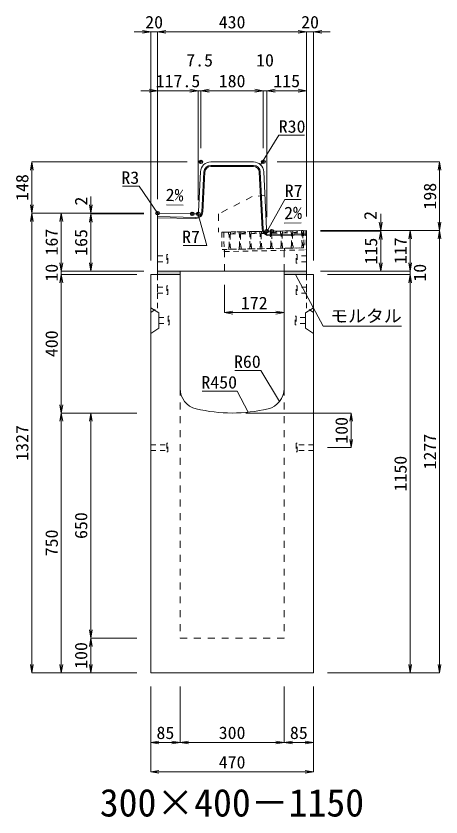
# Model space of a CAD drawing. Units: millimetres at full size. Extents: x -22536 to 51867, y -19720 to 38340.
# Drawn here: x 9276 to 10503, y 9534 to 11846 of the extents above; entities that cross this region are included whole.
import ezdxf
from ezdxf.enums import TextEntityAlignment as Align

# ---------------------------------------------------------------- set-up
doc = ezdxf.new("R2010")
doc.units = ezdxf.units.MM
doc.header["$LTSCALE"] = 20
doc.header["$PDMODE"] = 32
doc.header["$PDSIZE"] = 10
doc.linetypes.add('USER1', pattern=[2, 1, -1])
doc.linetypes.add('USER2', pattern=[1.35, 0.75, -0.6])
for name, color, linetype, lineweight in [('インサート', 3, 'USER2', 9), ('グレーチング', 7, 'USER2', 5), ('モルタル', 7, 'Continuous', 9), ('受枠', 3, 'USER2', 9), ('寸法線', 7, 'Continuous', 13), ('引出線', 4, 'Continuous', 13), ('本体', 2, 'Continuous', 13), ('目地', 132, 'Continuous', 5)]:
    doc.layers.add(name, color=color, linetype=linetype, lineweight=lineweight)
doc.layers.add('作業エリア', color=11, linetype='Continuous')
doc.layers.add('文字', color=7, linetype='Continuous')
doc.styles.add('ＭＳ 明朝', font='')
doc.styles.get('ＭＳ 明朝').set_extended_font_data('MS Mincho')

# ---------------------------------------------------------------- blocks, each defined once
blk = doc.blocks.new('open_arrow')
at = {"color": 0, "linetype": 'Continuous', "lineweight": -2}
blk.add_lwpolyline([(7.5, 1.25), (0, 0), (7.5, -1.25)], dxfattribs=at)

msp = doc.modelspace()

# ---------------------------------------------------------------- hatches: boundary and pattern name
at = {"layer": 'モルタル'}
for points in [[(9750, 11100), (9750, 11110), (9685, 11110), (9685, 11100)], [(10115, 11100), (10115, 11110), (10050, 11110), (10050, 11100)]]:
    msp.add_hatch(color=256, dxfattribs=at).paths.add_polyline_path(points)

# ---------------------------------------------------------------- linework, layer by layer
at = {"layer": 'インサート'}
for p, q in [((9685, 11153.5), (9712, 11153.5)), ((9685, 11153.5), (9685, 11136.5)), ((9715, 11157.5), (9712, 11157.5)), ((9712, 11157.5), (9712, 11132.5)), ((9715, 11132.5), (9715, 11157.5)), ((10085, 11157.5), (10088, 11157.5)), ((10085, 11132.5), (10085, 11157.5)), ((10088, 11157.5), (10088, 11132.5)), ((10115, 11153.5), (10088, 11153.5)), ((10115, 11153.5), (10115, 11136.5)), ((9685, 11136.5), (9712, 11136.5)), ((9712, 11132.5), (9715, 11132.5)), ((10088, 11132.5), (10085, 11132.5)), ((10115, 11136.5), (10088, 11136.5)), ((9685, 11063.5), (9712, 11063.5)), ((9685, 11063.5), (9685, 11046.5)), ((9715, 11067.5), (9712, 11067.5)), ((9712, 11067.5), (9712, 11042.5)), ((9715, 11042.5), (9715, 11067.5)), ((10085, 11067.5), (10088, 11067.5)), ((10085, 11042.5), (10085, 11067.5)), ((10088, 11067.5), (10088, 11042.5)), ((10115, 11063.5), (10088, 11063.5)), ((10115, 11063.5), (10115, 11046.5)), ((9685, 11046.5), (9712, 11046.5)), ((9712, 11042.5), (9715, 11042.5)), ((10088, 11042.5), (10085, 11042.5)), ((10115, 11046.5), (10088, 11046.5)), ((9688.2, 10975.5), (9715.2, 10975.5)), ((9688.2, 10975.5), (9688.2, 10958.5)), ((9718.2, 10979.5), (9715.2, 10979.5)), ((9715.2, 10979.5), (9715.2, 10954.5)), ((9718.2, 10954.5), (9718.2, 10979.5)), ((10081.8, 10979.5), (10084.8, 10979.5)), ((10081.8, 10954.5), (10081.8, 10979.5)), ((10084.8, 10979.5), (10084.8, 10954.5)), ((10111.8, 10975.5), (10084.8, 10975.5)), ((10111.8, 10975.5), (10111.8, 10958.5)), ((9688.2, 10958.5), (9715.2, 10958.5)), ((9715.2, 10954.5), (9718.2, 10954.5)), ((10084.8, 10954.5), (10081.8, 10954.5)), ((10111.8, 10958.5), (10084.8, 10958.5)), ((9665, 10608.5), (9712, 10608.5)), ((9665, 10608.5), (9665, 10591.5)), ((9665, 10591.5), (9712, 10591.5)), ((9715, 10612.5), (9712, 10612.5)), ((9712, 10612.5), (9712, 10587.5)), ((9715, 10587.5), (9715, 10612.5)), ((10088, 10612.5), (10085, 10612.5)), ((10085, 10612.5), (10085, 10587.5)), ((10088, 10587.5), (10088, 10612.5)), ((10135, 10608.5), (10088, 10608.5)), ((10135, 10591.5), (10088, 10591.5)), ((10135, 10591.5), (10135, 10608.5)), ((9712, 10587.5), (9715, 10587.5)), ((10085, 10587.5), (10088, 10587.5))]:
    msp.add_line(p, q, dxfattribs=at)
at = {"layer": 'グレーチング'}
for p, q in [((9889.92, 11222.5), (10104.88, 11226.8)), ((9895.04, 11216.6), (9919.92, 11223.1)), ((9895.04, 11216.6), (9920.04, 11217.1)), ((9925.04, 11217.2), (9949.91, 11223.7)), ((9925.04, 11217.2), (9950.03, 11217.7)), ((9955.03, 11217.8), (9979.91, 11224.3)), ((9955.03, 11217.8), (9980.03, 11218.3)), ((9985.03, 11218.4), (10009.9, 11224.9)), ((9985.03, 11218.4), (10010.02, 11218.9)), ((10015.02, 11219), (10039.89, 11225.5)), ((10015.02, 11219), (10040.01, 11219.5)), ((10045.01, 11219.6), (10069.89, 11226.1)), ((10045.01, 11219.6), (10070.01, 11220.1)), ((10075.01, 11220.2), (10099.88, 11226.7)), ((10075.01, 11220.2), (10100, 11220.7)), ((9890.92, 11172.51), (10105.88, 11176.81))]:
    msp.add_line(p, q, dxfattribs=at)
for points in [[(9889.92, 11222.5), (9894.92, 11222.6), (9895.04, 11216.6), (9894.06, 11215.58), (9894.78, 11179.59), (9895.8, 11178.61), (9895.92, 11172.61), (9890.92, 11172.51), (9890.8, 11178.51), (9891.78, 11179.53), (9891.06, 11215.52), (9890.04, 11216.5)], [(9919.92, 11223.1), (9924.92, 11223.2), (9925.04, 11217.2), (9924.06, 11216.18), (9924.78, 11180.19), (9925.8, 11179.21), (9925.92, 11173.21), (9920.92, 11173.11), (9920.8, 11179.11), (9921.78, 11180.13), (9921.06, 11216.12), (9920.04, 11217.1)], [(9949.91, 11223.7), (9954.91, 11223.8), (9955.03, 11217.8), (9954.05, 11216.78), (9954.77, 11180.79), (9955.79, 11179.81), (9955.91, 11173.81), (9950.91, 11173.71), (9950.79, 11179.71), (9951.77, 11180.73), (9951.05, 11216.72), (9950.03, 11217.7)], [(9979.91, 11224.3), (9984.91, 11224.4), (9985.03, 11218.4), (9984.05, 11217.38), (9984.77, 11181.39), (9985.79, 11180.41), (9985.91, 11174.41), (9980.91, 11174.31), (9980.79, 11180.31), (9981.77, 11181.33), (9981.05, 11217.32), (9980.03, 11218.3)], [(10009.9, 11224.9), (10014.9, 11225), (10015.02, 11219), (10014.04, 11217.98), (10014.76, 11181.99), (10015.78, 11181.01), (10015.9, 11175.01), (10010.9, 11174.91), (10010.78, 11180.91), (10011.76, 11181.93), (10011.04, 11217.92), (10010.02, 11218.9)], [(10039.89, 11225.5), (10044.89, 11225.6), (10045.01, 11219.6), (10044.03, 11218.58), (10044.75, 11182.59), (10045.77, 11181.61), (10045.89, 11175.61), (10040.89, 11175.51), (10040.77, 11181.51), (10041.75, 11182.53), (10041.03, 11218.52), (10040.01, 11219.5)], [(10069.89, 11226.1), (10074.89, 11226.2), (10075.01, 11220.2), (10074.03, 11219.18), (10074.75, 11183.19), (10075.77, 11182.21), (10075.89, 11176.21), (10070.89, 11176.11), (10070.77, 11182.11), (10071.75, 11183.13), (10071.03, 11219.12), (10070.01, 11220.1)], [(10099.88, 11226.7), (10104.88, 11226.8), (10105, 11220.8), (10104.02, 11219.78), (10104.74, 11183.79), (10105.76, 11182.81), (10105.88, 11176.81), (10100.88, 11176.71), (10100.76, 11182.71), (10101.74, 11183.73), (10101.02, 11219.72), (10100, 11220.7)]]:
    msp.add_lwpolyline(points, close=True, dxfattribs=at)
at = {"layer": 'モルタル'}
for points in [[(9685, 11110), (9750, 11110), (9750, 11100), (9685, 11100)], [(10050, 11110), (10115, 11110), (10115, 11100), (10050, 11100)]]:
    msp.add_lwpolyline(points, close=True, dxfattribs=at)
at = {"layer": '作業エリア'}
for p in [(9810, 11425), (9990, 11425), (9685, 11277), (9785, 11275), (9802.5, 11275), (10000, 11225), (10015, 11225)]:
    msp.add_point(p, dxfattribs=at)
at = {"layer": '受枠'}
for p, q in [((9869.93, 11222.1), (10112.88, 11226.96)), ((9869.93, 11222.1), (9870.93, 11172.11)), ((9875.93, 11222.22), (9877.05, 11166.23)), ((10106.88, 11226.84), (10107.88, 11176.85)), ((10112.88, 11226.96), (10114, 11170.97)), ((9870.93, 11172.11), (10107.88, 11176.85)), ((9877.05, 11166.23), (10114, 11170.97)), ((10050.89, 11175.71), (10051.01, 11169.71))]:
    msp.add_line(p, q, dxfattribs=at)
at = {"layer": '寸法線'}
for p, q in [((9733, 11800.58), (9617, 11800.58)), ((9665, 11140), (9665, 11800.58)), ((9685, 11800.58), (10115, 11800.58)), ((9685, 11317), (9685, 11800.58)), ((9685, 11317), (9685, 11800.58)), ((10067, 11800.58), (10183, 11800.58)), ((10115, 11267), (10115, 11800.58)), ((10115, 11267), (10115, 11800.58)), ((10135, 11140), (10135, 11800.58)), ((9637, 11630.58), (9802.5, 11630.58)), ((9685, 11317), (9685, 11630.58)), ((9754.5, 11630.58), (9858, 11630.58)), ((9802.5, 11315), (9802.5, 11630.58)), ((9802.5, 11315), (9802.5, 11630.58)), ((9810, 11465), (9810, 11630.58)), ((9810, 11630.58), (9990, 11630.58)), ((9810, 11465), (9810, 11630.58)), ((9942, 11630.58), (10048, 11630.58)), ((9990, 11465), (9990, 11630.58)), ((9990, 11465), (9990, 11630.58)), ((10000, 11265), (10000, 11630.58)), ((10000, 11630.58), (10115, 11630.58)), ((10000, 11265), (10000, 11630.58)), ((10115, 11267), (10115, 11630.58)), ((9322.06, 11425), (9322.06, 11277)), ((9770, 11425), (9322.06, 11425)), ((10030, 11425), (10498.78, 11425)), ((10498.78, 11425), (10498.78, 11227)), ((9492.06, 11325), (9492.06, 11227)), ((9645, 11277), (9322.06, 11277)), ((9322.06, 9950), (9322.06, 11277)), ((9645, 11277), (9322.06, 11277)), ((9407.06, 11277), (9407.06, 11110)), ((9645, 11277), (9407.06, 11277)), ((9645, 11277), (9492.06, 11277)), ((9645, 11275), (9492.06, 11275)), ((9492.06, 11275), (9492.06, 11110)), ((9645, 11275), (9492.06, 11275)), ((10328.78, 11275), (10328.78, 11177)), ((10155, 11227), (10328.78, 11227)), ((10155, 11227), (10413.78, 11227)), ((10155, 11227), (10498.78, 11227)), ((10155, 11227), (10498.78, 11227)), ((10155, 11225), (10328.78, 11225)), ((10155, 11225), (10328.78, 11225)), ((10328.78, 11225), (10328.78, 11110)), ((10413.78, 11227), (10413.78, 11110)), ((10498.78, 11227), (10498.78, 9950)), ((9407.06, 11158), (9407.06, 11052)), ((10413.78, 11158), (10413.78, 11052)), ((9645, 11110), (9407.06, 11110)), ((9645, 11110), (9407.06, 11110)), ((9645, 11110), (9492.06, 11110)), ((10155, 11110), (10328.78, 11110)), ((10155, 11110), (10413.78, 11110)), ((10155, 11110), (10413.78, 11110)), ((9625, 11100), (9407.06, 11100)), ((9407.06, 11100), (9407.06, 10700)), ((9625, 11100), (9407.06, 11100)), ((10175, 11100), (10413.78, 11100)), ((10175, 11100), (10413.78, 11100)), ((10413.78, 11100), (10413.78, 9950)), ((9878, 11070), (9878, 10989.77)), ((9878, 10989.77), (10050, 10989.77)), ((9625, 10700), (9407.06, 10700)), ((9407.06, 9950), (9407.06, 10700)), ((9625, 10700), (9407.06, 10700)), ((9492.06, 10700), (9492.06, 10050)), ((9625, 10700), (9492.06, 10700)), ((9940, 10700), (10243.78, 10700)), ((10243.78, 10700), (10243.78, 10600)), ((10175, 10600), (10243.78, 10600)), ((9625, 10050), (9492.06, 10050)), ((9492.06, 10050), (9492.06, 9950)), ((9625, 10050), (9492.06, 10050)), ((9625, 9950), (9322.06, 9950)), ((9625, 9950), (9407.06, 9950)), ((9625, 9950), (9492.06, 9950)), ((10175, 9950), (10413.78, 9950)), ((10175, 9950), (10498.78, 9950)), ((9665, 9910), (9665, 9748.84)), ((9665, 9910), (9665, 9663.84)), ((9750, 9910), (9750, 9748.84)), ((9750, 9910), (9750, 9748.84)), ((10050, 9910), (10050, 9748.84)), ((10050, 9910), (10050, 9748.84)), ((10135, 9910), (10135, 9748.84)), ((10135, 9910), (10135, 9663.84)), ((9665, 9748.84), (9750, 9748.84)), ((9750, 9748.84), (10050, 9748.84)), ((10050, 9748.84), (10135, 9748.84)), ((9665, 9663.84), (10135, 9663.84))]:
    msp.add_line(p, q, dxfattribs=at)
at = {"layer": '引出線'}
for points in [[(9982.14, 11416.74), (10034.6, 11502.07), (10109.27, 11502.07)], [(9685.9, 11276.08), (9631.83, 11354.5), (9584.11, 11354.5)], [(10001.83, 11226.93), (10051.86, 11316.53), (10099.79, 11316.53)], [(9759.18, 11300.18), (9710.44, 11301.15), (9759.18, 11300.18)], [(9800.67, 11276.93), (9827.18, 11183.56), (9759.25, 11183.56)], [(10050.86, 11248.59), (10099.57, 11249.56), (10050.83, 11248.59)], [(10082.5, 11100), (10163.13, 10950.97), (10389.05, 10950.97)], [(10037.07, 10733.32), (9982.66, 10823.21), (9907.98, 10823.21)], [(9946.44, 10702.4), (9914.22, 10763.55), (9813.21, 10763.55)]]:
    msp.add_lwpolyline(points, dxfattribs=at)
at = {"layer": '本体'}
for p, q in [((9838.54, 11425), (9961.46, 11425)), ((9802.83, 11281.65), (9808.57, 11396.5)), ((9999.67, 11231.65), (9991.43, 11396.5)), ((9685, 11110), (9685, 11273.94)), ((9688.06, 11276.94), (9785, 11275)), ((9785, 11275), (9795.84, 11275)), ((10015, 11225), (10006.66, 11225)), ((10115, 11227), (10015, 11225)), ((10115, 11110), (10115, 11227)), ((9685, 11110), (10115, 11110)), ((9665, 11100), (9665, 9950)), ((9665, 11100), (9750, 11100)), ((9750, 11100), (9750, 10770.53)), ((10050, 11100), (10135, 11100)), ((10050, 11100), (10050, 10770.53)), ((10135, 11100), (10135, 9950)), ((9665, 9950), (10135, 9950))]:
    msp.add_line(p, q, dxfattribs=at)
at = {"layer": '本体', "linetype": 'USER1'}
for p, q in [((9958, 11325), (9861, 11275)), ((9994.85, 11328), (9958, 11325)), ((9861, 11275), (9861, 11221.92)), ((10015, 11225), (9861, 11221.92)), ((9878, 11110), (9878, 11172.25)), ((10050, 11110), (10050, 11175.69))]:
    msp.add_line(p, q, dxfattribs=at)
at = {"layer": '本体', "linetype": 'USER2', "lineweight": 9}
for p, q in [((9685, 11003), (9685, 11100)), ((10115, 11003), (10115, 11100)), ((9665, 10990.5), (9685, 11003)), ((10135, 10990.5), (10115, 11003))]:
    msp.add_line(p, q, dxfattribs=at)
at = {"layer": '本体', "lineweight": 9}
for p, q in [((9665, 11004), (9688.2, 10989.5)), ((9688.2, 10989.5), (9688.2, 10944.5)), ((10134.58, 11003.74), (10111.8, 10989.5)), ((10111.8, 10989.5), (10111.8, 10944.5)), ((9688.2, 10944.5), (9665, 10930)), ((10111.8, 10944.5), (10135, 10930))]:
    msp.add_line(p, q, dxfattribs=at)
at = {"layer": '本体', "linetype": 'USER1', "lineweight": 15}
for p, q in [((9750, 10770.53), (9750, 10050)), ((10050, 10770.53), (10050, 10050)), ((9750, 10050), (10050, 10050))]:
    msp.add_line(p, q, dxfattribs=at)
at = {"layer": '本体'}
for centre, radius, start, end in [((9838.54, 11395), 30, 90, 177.13759), ((9961.46, 11395), 30, 2.86241, 90), ((9688, 11273.94), 3, 88.85424, 180), ((9795.84, 11282), 7, 270, 357.13759), ((10006.66, 11232), 7, 182.86241, 270), ((9810, 10770.53), 60, 180, 256.65764), ((9990, 10770.53), 60, 283.34236, 0), ((9900, 11150), 450, 256.65764, 283.34236)]:
    msp.add_arc(centre, radius, start, end, dxfattribs=at)
at = {"layer": '目地'}
for p, q in [((9838.54, 11415), (9961.46, 11415)), ((9838.54, 11412), (9961.46, 11412)), ((9812.81, 11280.94), (9818.56, 11396)), ((9815.81, 11280.79), (9821.56, 11395.85)), ((9978.44, 11395.85), (9986.69, 11230.84)), ((9981.44, 11396), (9989.69, 11230.99)), ((9685, 11267), (9795.49, 11264.79)), ((9685, 11264), (9795.43, 11261.79)), ((10007.01, 11214.84), (10115, 11217)), ((10007.07, 11211.84), (10115, 11214))]:
    msp.add_line(p, q, dxfattribs=at)
for centre, radius, start, end in [((9838.54, 11395), 20, 90, 177.13759), ((9838.54, 11395), 17, 90, 177.13759), ((9961.46, 11395), 20, 2.86241, 90), ((9961.46, 11395), 17, 2.86241, 90), ((9795.83, 11281.78), 20, 268.85424, 357.13759), ((9795.83, 11281.78), 17, 268.85424, 357.13759), ((10006.67, 11231.83), 20, 182.86241, 271.14576), ((10006.67, 11231.83), 17, 182.86241, 271.14576)]:
    msp.add_arc(centre, radius, start, end, dxfattribs=at)

# ---------------------------------------------------------------- block references
at = {"layer": '寸法線', "xscale": 3.2, "yscale": 3.2}
for p, rotation in [((9665, 11800.58), 180), ((10115, 11800.58), 180), ((10115, 11800.58), 180), ((9685, 11630.58), 180), ((9802.5, 11630.58), 180), ((9802.5, 11630.58), 180), ((9990, 11630.58), 180), ((9990, 11630.58), 180), ((10115, 11630.58), 180), ((9322.06, 11425), 270), ((10498.78, 11425), 270), ((9322.06, 11277), 90), ((9492.06, 11277), 90), ((9322.06, 11277), 270), ((9407.06, 11277), 270), ((9492.06, 11275), 270), ((9492.06, 11275), 270), ((10328.78, 11227), 90), ((10498.78, 11227), 90), ((10328.78, 11225), 270), ((10328.78, 11225), 270), ((10413.78, 11227), 270), ((10498.78, 11227), 270), ((9407.06, 11110), 90), ((9407.06, 11110), 90), ((9492.06, 11110), 90), ((10328.78, 11110), 90), ((10413.78, 11110), 90), ((10413.78, 11110), 90), ((9407.06, 11100), 270), ((9407.06, 11100), 270), ((10413.78, 11100), 270), ((10413.78, 11100), 270), ((10050, 10989.77), 180), ((9407.06, 10700), 90), ((9407.06, 10700), 270), ((9492.06, 10700), 270), ((10243.78, 10700), 270), ((10243.78, 10600), 90), ((9492.06, 10050), 90), ((9492.06, 10050), 270), ((9322.06, 9950), 90), ((9407.06, 9950), 90), ((9492.06, 9950), 90), ((10413.78, 9950), 90), ((10498.78, 9950), 90), ((9750, 9748.84), 180), ((10050, 9748.84), 180), ((10135, 9748.84), 180), ((10135, 9663.84), 180)]:
    msp.add_blockref('open_arrow', p, dxfattribs=dict(at, rotation=rotation))
for p in [(9685, 11800.58), (9685, 11800.58), (10135, 11800.58), (9810, 11630.58), (9810, 11630.58), (10000, 11630.58), (10000, 11630.58), (9878, 10989.77), (9665, 9748.84), (9750, 9748.84), (10050, 9748.84), (9665, 9663.84)]:
    msp.add_blockref('open_arrow', p, dxfattribs=at)
at = {"layer": '引出線', "xscale": 0.0533, "yscale": 0.0533}
for p, rotation in [((9982.14, 11416.74), 58.4), ((9759.18, 11300.18), 178.9), ((9685.9, 11276.08), 124.6), ((9800.67, 11276.93), 285.9), ((10050.86, 11248.59), 1.1), ((10001.83, 11226.93), 60.8), ((10082.5, 11100), 298.4), ((10037.07, 10733.32), 121.2), ((9946.44, 10702.4), 117.8)]:
    msp.add_blockref('open_arrow', p, dxfattribs=dict(at, rotation=rotation))

# ---------------------------------------------------------------- texts
at = {"layer": '寸法線', "style": 'ＭＳ 明朝', "width": 1.05}
for s, p in [('20', (9675, 11828.58)), ('430', (9900, 11828.58)), ('20', (10125, 11828.58)), ('7.5', (9806.25, 11718.58)), ('10', (9995, 11718.58)), ('117.5', (9743.75, 11658.58)), ('180', (9900, 11658.58)), ('115', (10057.5, 11658.58)), ('172', (9964, 11017.77)), ('85', (9707.5, 9776.84)), ('300', (9900, 9776.84)), ('85', (10092.5, 9776.84)), ('470', (9900, 9691.84))]:
    msp.add_text(s, height=36.03, dxfattribs=at).set_placement(p, align=Align.MIDDLE_CENTER)
for s, p in [('148', (9294.06, 11351)), ('198', (10470.78, 11326)), ('2', (9464.06, 11311.82)), ('2', (10298.78, 11270.34)), ('167', (9379.06, 11193.5)), ('165', (9464.06, 11192.5)), ('115', (10300.78, 11167.5)), ('117', (10385.78, 11168.5)), ('10', (9379.06, 11105)), ('10', (10441.78, 11105)), ('400', (9379.06, 10900)), ('100', (10215.78, 10650)), ('1327', (9294.06, 10613.5)), ('1277', (10470.78, 10588.5)), ('1150', (10385.78, 10525)), ('650', (9464.06, 10375)), ('750', (9379.06, 10325)), ('100', (9464.06, 10000))]:
    msp.add_text(s, height=36.03, rotation=90, dxfattribs=at).set_placement(p, align=Align.MIDDLE_CENTER)
at = {"layer": '引出線', "style": 'ＭＳ 明朝', "width": 1.05}
for s, p in [('R30', (10034.6, 11545.27)), ('R7', (10051.86, 11359.73)), ('モルタル', (10183.13, 10998.08))]:
    msp.add_text(s, height=36.03, dxfattribs=at).set_placement(p, align=Align.TOP_LEFT)
for s, p in [('R3', (9631.83, 11397.7)), ('R7', (9807.18, 11226.76)), ('R60', (9982.66, 10866.41)), ('R450', (9914.22, 10806.75))]:
    msp.add_text(s, height=36.03, dxfattribs=at).set_placement(p, align=Align.TOP_RIGHT)
msp.add_text('2%', height=36.03, rotation=358.854, dxfattribs=at).set_placement((9760.12, 11347.07), align=Align.TOP_RIGHT)
msp.add_text('2%', height=36.03, rotation=1.146, dxfattribs=at).set_placement((10049.89, 11295.48), align=Align.TOP_LEFT)
at = {"layer": '文字', "style": 'ＭＳ 明朝'}
msp.add_text('300×400－1150', height=80.06, dxfattribs=at).set_placement((9899.52, 9575.03), align=Align.MIDDLE_CENTER)

doc.saveas('drawing.dxf')
